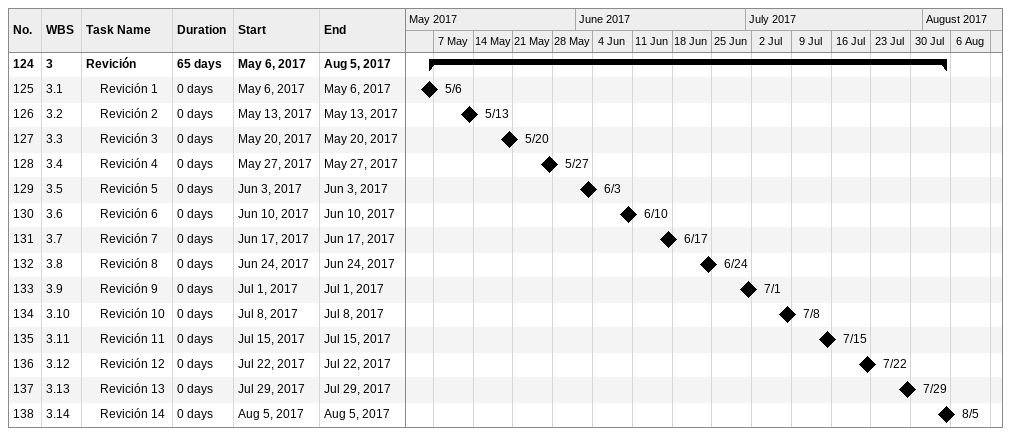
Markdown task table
| ID | WBS | Task | Duration | Start | Finish |
|---|---|---|---|---|---|
| 124 | 3 | **Revición** | 65d | 2017-05-06 | 2017-08-05 |
| 125 | 3.1 | Revición 1 | 0d | 2017-05-06 | 2017-05-06 |
| 126 | 3.2 | Revición 2 | 0d | 2017-05-13 | 2017-05-13 |
| 127 | 3.3 | Revición 3 | 0d | 2017-05-20 | 2017-05-20 |
| 128 | 3.4 | Revición 4 | 0d | 2017-05-27 | 2017-05-27 |
| 129 | 3.5 | Revición 5 | 0d | 2017-06-03 | 2017-06-03 |
| 130 | 3.6 | Revición 6 | 0d | 2017-06-10 | 2017-06-10 |
| 131 | 3.7 | Revición 7 | 0d | 2017-06-17 | 2017-06-17 |
| 132 | 3.8 | Revición 8 | 0d | 2017-06-24 | 2017-06-24 |
| 133 | 3.9 | Revición 9 | 0d | 2017-07-01 | 2017-07-01 |
| 134 | 3.10 | Revición 10 | 0d | 2017-07-08 | 2017-07-08 |
| 135 | 3.11 | Revición 11 | 0d | 2017-07-15 | 2017-07-15 |
| 136 | 3.12 | Revición 12 | 0d | 2017-07-22 | 2017-07-22 |
| 137 | 3.13 | Revición 13 | 0d | 2017-07-29 | 2017-07-29 |
| 138 | 3.14 | Revición 14 | 0d | 2017-08-05 | 2017-08-05 |
